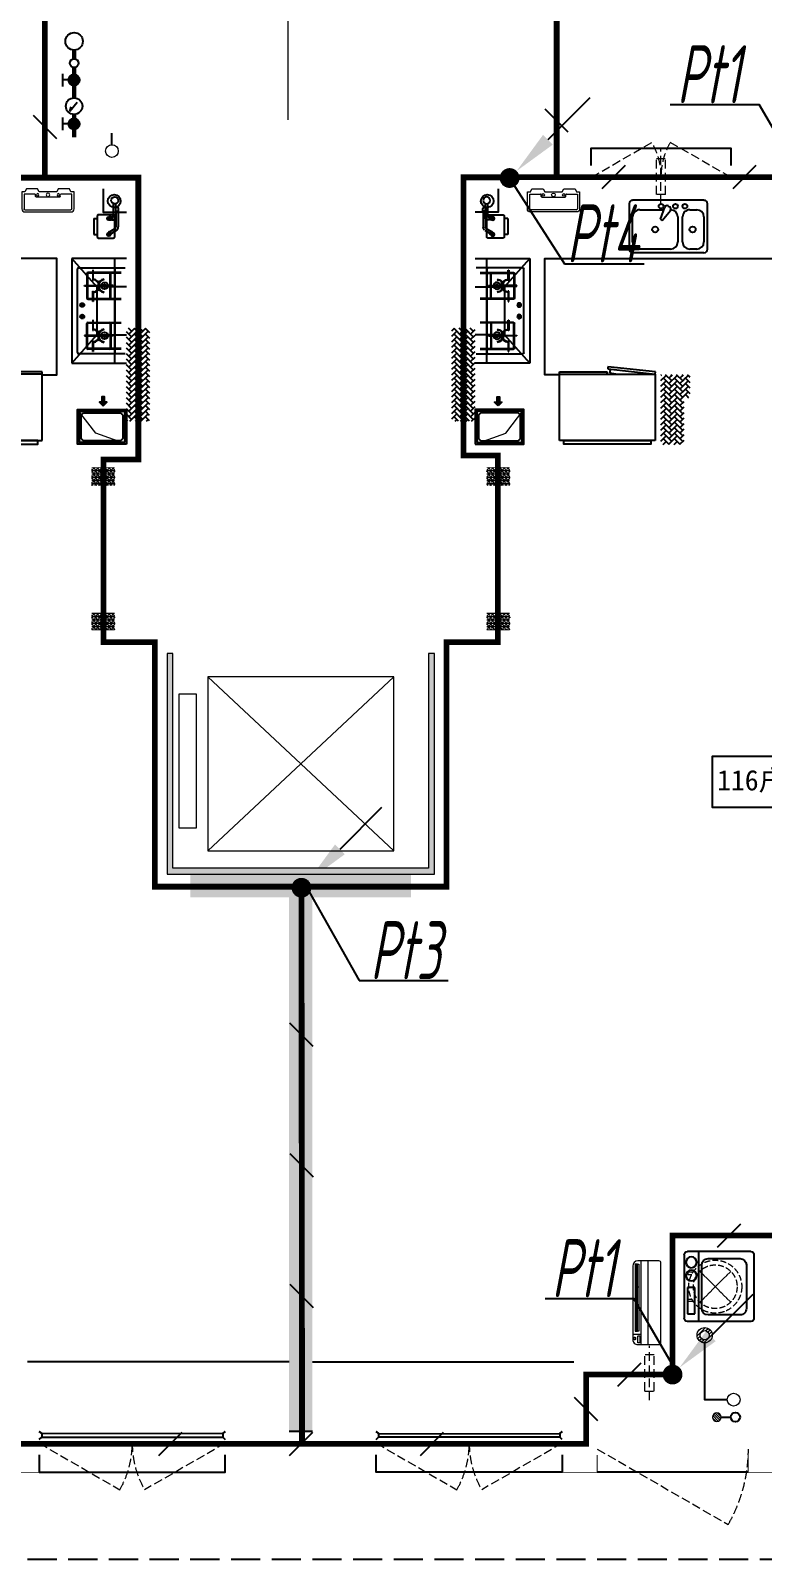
# Model space of a CAD drawing. Extents: x 3002737 to 4077523, y -995787 to -7267.
# Drawn here: x 3166313 to 3172610, y -786295 to -773133 of the extents above; entities that cross this region are included whole.
import ezdxf
from ezdxf.enums import TextEntityAlignment as Align

# ---------------------------------------------------------------- set-up
doc = ezdxf.new("R2010")
doc.units = 0
doc.header["$LTSCALE"] = 1000
doc.header["$MEASUREMENT"] = 0
for name, pattern in [('$1$DASH', [0.35, 0.25, -0.1]), ('CENTER2', [1.125, 0.75, -0.125, 0.125, -0.125]), ('DASH', [0.35, 0.25, -0.1]), ('HIDDEN', [0.375, 0.25, -0.125])]:
    doc.linetypes.add(name, pattern=pattern)
doc.layers.get('0').update_dxf_attribs({"linetype": 'CONTINUOUS'})
for name, color, linetype in [('!!电气', 1, 'CONTINUOUS'), ('3-栏杆1', 252, 'CONTINUOUS'), ('3.5方案汇报，与郭总、侯月琴确定户型_t8$0$2020.03.04 -1安徽标准化洋房户型(UA）_t8_t8$0$看线', 154, 'CONTINUOUS'), ('AH-FURNITURE', 1, 'CONTINUOUS'), ('DIM-照明', 7, 'CONTINUOUS'), ('IP-bath&kitchen-JOHNSON', 4, 'CONTINUOUS'), ('LVTRY', 252, 'CONTINUOUS'), ('LWIRE', 4, 'CONTINUOUS'), ('SHTLN', 4, 'CONTINUOUS'), ('VPIPE-中水', 122, 'CONTINUOUS'), ('VPIPE-凝结', 150, 'CONTINUOUS'), ('VPIPE-给水', 3, 'TG_J'), ('WIRE-接地', 2, 'CONTINUOUS'), ('保温', 6, 'CONTINUOUS'), ('卫生间', 6, 'CONTINUOUS'), ('建筑-排气道', 252, 'CONTINUOUS'), ('污水', 3, 'CONTINUOUS'), ('看线', 185, 'CONTINUOUS'), ('给水', 4, 'CONTINUOUS')]:
    doc.layers.add(name, color=color, linetype=linetype)
for name, color, linetype, lineweight in [('3.5方案汇报，与郭总、侯月琴确定户型_t8$0$STAIR', 2, 'CONTINUOUS', 18), ('EQUIP_地漏', 7, 'CONTINUOUS', 18), ('PUB_HATCH', 8, 'CONTINUOUS', 9), ('STAIR', 252, 'CONTINUOUS', 20), ('VPIPE-废水', 31, 'TG_F', 18), ('WINDOW', 146, 'CONTINUOUS', 20), ('填充', 251, 'CONTINUOUS', 5), ('平面-空调室内机', 176, 'CONTINUOUS', 9), ('平面-空调预留孔', 252, 'CONTINUOUS', 15), ('立面-洞口示意', 252, 'CONTINUOUS', 13), ('粉刷', 251, 'CONTINUOUS', 9)]:
    doc.layers.add(name, color=color, linetype=linetype, lineweight=lineweight)
doc.styles.add('DIM_FONT', font='SIMPLEX', dxfattribs={"width": 0.7, "bigfont": 'GBCBIG'})
doc.styles.add('HZTXT', font='gbeitc.shx', dxfattribs={"width": 0.8, "height": 400, "bigfont": 'hztxt.shx'})
doc.styles.get("Standard").update_dxf_attribs({"font": 'gbenor.shx', "bigfont": 'gbcbig.shx'})
doc.styles.add('TG_LINETYPE', font='SIMPLEX', dxfattribs={"width": 0.8, "height": 3, "bigfont": 'HZTXT'})
doc.styles.add('黑体', font='simhei.ttf')
doc.linetypes.add('TG_F', pattern='A,2,-0.3,["F",TG_LINETYPE,S=0.1,R=0,X=-0.23,Y=-0.15],0', length=2.3)
doc.linetypes.add('TG_J', pattern='A,2,-0.22,["J",TG_LINETYPE,S=0.1,R=0,X=-0.18,Y=-0.15],0', length=2.22)
pattern_1 = [(45, (0, 0), (0, 47.4157523), [100.584, -33.528]), (135, (23.708, 23.708), (3e-15, 47.4157523), [100.584, -33.528])]
pattern_2 = [(90, (0, 0), (-16.49778, 1e-15), [9.525, -19.05]), (210, (0, 0), (8.24889, -14.2874966), [9.525, -19.05]), (150, (6e-16, 9.525), (-8.24889, -14.2874966), [9.525, -19.05])]

# ---------------------------------------------------------------- blocks, each defined once
blk = doc.blocks.new('rtyg7uyhg')
at = {"layer": 'LVTRY'}
for p, q in [((193590, 45458), (193590, 45069)), ((194235, 45489), (193621, 45489)), ((193896, 45430), (193858, 45326)), ((193926, 45440), (193940, 45432)), ((194265, 45069), (194265, 45458)), ((193621, 45131), (193621, 45346)), ((193682, 45407), (193888, 45407)), ((193858, 45326), (193875, 45316)), ((193875, 45316), (193946, 45401)), ((194010, 45346), (194010, 45131)), ((194051, 45131), (194051, 45346)), ((194112, 45407), (194173, 45407)), ((194235, 45346), (194235, 45131)), ((193621, 45039), (194235, 45039)), ((193948, 45069), (193682, 45069)), ((194173, 45069), (194112, 45069))]:
    blk.add_line(p, q, dxfattribs=at)
for centre, radius in [((193866, 45438), 20.5), ((193989, 45438), 20.5), ((194071, 45438), 20.5), ((193815, 45238), 25.6), ((194137, 45238), 25.6)]:
    blk.add_circle(centre, radius, dxfattribs=at)
for centre, radius, start, end in [((193621, 45458), 30.7, 90, 180), ((193916, 45423), 20.5, 60, 159.4623), ((193930, 45414), 20.5, 320.5377, 60), ((194235, 45458), 30.7, 360, 90), ((193682, 45346), 61.4, 90, 180), ((193948, 45346), 61.4, 360, 90), ((194112, 45346), 61.4, 90, 180), ((194173, 45346), 61.4, 360, 90), ((193621, 45069), 30.7, 180, 270), ((193682, 45131), 61.4, 180, 270), ((193948, 45131), 61.4, 270, 360), ((194112, 45131), 61.4, 180, 270), ((194173, 45131), 61.4, 270, 360), ((194235, 45069), 30.7, 270, 360)]:
    blk.add_arc(centre, radius, start, end, dxfattribs=at)
at = {"layer": 'LVTRY', "style": 'DIM_FONT', "width": 0.8, "flags": 9}
for tag in ['YSIZE', 'XSIZE']:
    blk.add_attdef(tag, (193928, 45488), '', height=0.5, rotation=90, dxfattribs=at)
blk = doc.blocks.new('A$C60D053AF')
at = {"layer": 'AH-FURNITURE', "color": 8}
for p, q in [((233, -90), (128, -90)), ((233, -110), (128, -110)), ((193, -71), (328, -71)), ((193, -91), (328, -91)), ((245, -129), (245, -122)), ((265, -129), (265, -122)), ((342, -97), (370, -143)), ((356, -83), (384, -129)), ((255, -281), (255, -251)), ((393, -281), (393, -251)), ((255, -281), (393, -281))]:
    blk.add_line(p, q, dxfattribs=at)
for points in [[(170, -68, 1), (170, -94), (193, -94), (193, -68)], [(234, -251), (414, -251, 0.414214), (424, -241), (424, -111, 0.414214), (414, -101), (234, -101, 0.414214), (224, -111), (224, -241, 0.414214)], [(268, -122), (268, -107, 0.414214), (248, -87), (233, -87), (233, -113), (242, -113), (242, -122)], [(242, -152, 1), (268, -152), (268, -129), (242, -129)], [(384, -161, 1), (402, -143), (386, -127), (368, -145)]]:
    blk.add_lwpolyline(points, format="xyb", close=True, dxfattribs=at)
for centre, radius in [((100, -100), 30), ((255, -152), 15), ((255, -152), 10), ((393, -152), 15), ((393, -152), 10)]:
    blk.add_circle(centre, radius, dxfattribs=at)
for radius in [40, 20]:
    blk.add_arc((328, -111), radius, 45, 90, dxfattribs=at)
blk = doc.blocks.new('A-Kitchen-7')
at = {"layer": 'LVTRY'}
for p, q in [((-519, 780), (-7, 834)), ((-7, 834), (-4, 811)), ((-515, 756), (-519, 780)), ((-4, 811), (-515, 756)), ((515, 756), (-515, 756)), ((-515, 756), (-515, 40)), ((-486, 761), (-485, 756)), ((-29, 767), (-112, 756)), ((-29, 767), (-35, 806)), ((515, 780), (0, 780)), ((0, 756), (0, 780)), ((515, 756), (515, 780)), ((515, 40), (515, 756)), ((-515, 40), (515, 40))]:
    blk.add_line(p, q, dxfattribs=at)
blk.add_lwpolyline([(-469, 40), (-469, 0), (469, 0), (469, 40)], close=True, dxfattribs=at)
blk = doc.blocks.new('FRSDFDGDGDRGDR')
at = {"layer": '平面-空调预留孔', "color": 252}
for p, q in [((699612, 775044), (699612, 775441)), ((699619, 775448), (699746, 775448)), ((699746, 775448), (699746, 775355)), ((699720, 775342), (699720, 775143)), ((699727, 775349), (699740, 775349)), ((699746, 775037), (699619, 775037)), ((699727, 775136), (699740, 775136)), ((699746, 775130), (699746, 775037))]:
    blk.add_line(p, q, dxfattribs=at)
blk.add_lwpolyline([(699766, 775167), (699793, 775154), (699793, 775057), (699766, 775044), (699766, 775018), (699619, 775018, -0.414214), (699593, 775044), (699593, 775441, -0.414214), (699619, 775468), (699766, 775468), (699766, 775441), (699793, 775428), (699793, 775332), (699766, 775318)], format="xyb", close=True, dxfattribs=at)
for centre, radius in [((699740, 775332), 10.6), ((699740, 775243), 15.8), ((699740, 775154), 10.6)]:
    blk.add_circle(centre, radius, dxfattribs=at)
for centre, start, end in [((699619, 775441), 90, 180), ((699727, 775342), 90, 180), ((699740, 775355), 270, 360), ((699727, 775143), 180, 270), ((699619, 775044), 180, 270), ((699740, 775130), 0, 90)]:
    blk.add_arc(centre, 6.6, start, end, dxfattribs=at)
blk = doc.blocks.new('*U153')
h = blk.add_hatch(color=5)
h.set_gradient(color1=(0, 0, 255), rotation=180, tint=1)
h.paths.add_polyline_path([(0, 0), (-6.35, -6.35), (-6.35, -2.159), (-15, -2.159), (-15, 2.159), (-6.35, 2.159), (-6.35, 6.35)])
at = {"color": 0, "linetype": 'Continuous'}
blk.add_lwpolyline([(0, 0), (-6.35, -6.35), (-6.35, -2.159), (-15, -2.159), (-15, 2.159), (-6.35, 2.159), (-6.35, 6.35)], close=True, dxfattribs=at)
blk = doc.blocks.new('GDGDRGDRGRD')
at = {"layer": 'PUB_HATCH'}
blk.add_hatch(color=252, dxfattribs=at).paths.add_polyline_path([(430320, 370174), (430320, 370444), (430180, 370444), (430180, 370429), (430285, 370429), (430305, 370409), (430305, 370209), (430285, 370189), (429965, 370189), (429945, 370209), (429945, 370409), (429965, 370429), (430070, 370429), (430070, 370444), (429930, 370444), (429930, 370174)])
at = {"layer": 'LVTRY', "color": 251}
for p, q in [((430081, 371515), (429865, 371758)), ((430335, 371758), (429865, 371758)), ((429865, 371758), (429865, 370858)), ((430235, 370858), (430235, 371758)), ((430335, 371515), (430081, 371515)), ((430081, 371515), (430081, 371100)), ((429865, 370858), (430081, 371100)), ((430081, 371100), (430335, 371100)), ((429865, 370858), (430335, 370858))]:
    blk.add_line(p, q, dxfattribs=at)
at = {"layer": 'LVTRY'}
for p, q in [((429915, 370948), (429915, 371668)), ((429925, 371678), (430325, 371678)), ((429995, 371628), (429995, 371418)), ((430000, 371628), (430000, 371418)), ((430290, 371638), (430005, 371638)), ((430290, 371633), (430005, 371633)), ((430045, 371658), (430045, 371568)), ((430050, 371658), (430045, 371658)), ((430050, 371568), (430050, 371658)), ((430195, 371418), (430195, 371628)), ((430200, 371418), (430200, 371628)), ((430235, 371668), (430235, 370948)), ((429975, 371526), (430102, 371526)), ((429975, 371521), (429975, 371526)), ((430102, 371521), (429975, 371521)), ((430045, 371568), (430050, 371568)), ((430045, 371388), (430045, 371478)), ((430045, 371478), (430050, 371478)), ((430050, 371478), (430050, 371388)), ((430220, 371526), (430092, 371526)), ((430092, 371526), (430092, 371521)), ((430092, 371521), (430220, 371521)), ((430102, 371526), (430102, 371521)), ((430220, 371521), (430220, 371526)), ((430235, 371100), (430235, 371515)), ((429935, 371358), (429974, 371358)), ((429955, 371339), (429955, 371378)), ((430005, 371413), (430290, 371413)), ((430005, 371408), (430290, 371408)), ((430050, 371388), (430045, 371388)), ((429935, 371258), (429974, 371258)), ((429955, 371239), (429955, 371278)), ((429995, 370988), (429995, 371198)), ((430000, 370988), (430000, 371198)), ((430005, 371208), (430290, 371208)), ((430005, 371203), (430290, 371203)), ((430045, 371228), (430045, 371138)), ((430050, 371228), (430045, 371228)), ((430050, 371138), (430050, 371228)), ((430195, 371198), (430195, 370988)), ((430200, 371198), (430200, 370988)), ((430102, 371096), (429975, 371096)), ((429975, 371096), (429975, 371091)), ((429975, 371091), (430102, 371091)), ((430045, 371138), (430050, 371138)), ((430092, 371091), (430092, 371096)), ((430092, 371096), (430220, 371096)), ((430220, 371091), (430092, 371091)), ((430102, 371091), (430102, 371096)), ((430220, 371096), (430220, 371091)), ((430325, 370938), (429925, 370938)), ((430290, 370983), (430005, 370983)), ((430290, 370978), (430005, 370978)), ((430045, 370958), (430045, 371048)), ((430045, 371048), (430050, 371048)), ((430050, 370958), (430045, 370958)), ((430050, 371048), (430050, 370958))]:
    blk.add_line(p, q, dxfattribs=at)
at = {"layer": 'LVTRY', "color": 252}
for p, q in [((430070, 370429), (430070, 370444)), ((430180, 370429), (430180, 370444))]:
    blk.add_line(p, q, dxfattribs=at)
at = {"layer": 'LVTRY'}
blk.add_lwpolyline([(429609, 370758), (429735, 370758), (429735, 371758), (427635, 371758)], dxfattribs=at)
at = {"layer": 'LVTRY', "color": 252}
for points in [[(430335, 370159), (429915, 370159), (429915, 370459), (430335, 370459)], [(430320, 370174), (429930, 370174), (429930, 370444), (430320, 370444)], [(429965, 370429), (430285, 370429), (430305, 370409), (430305, 370209), (430285, 370189), (429965, 370189), (429945, 370209), (429945, 370409), (429965, 370429)]]:
    blk.add_lwpolyline(points, close=True, dxfattribs=at)
at = {"layer": 'LVTRY'}
for centre, radius in [((430147, 371523), 29.7), ((430147, 371523), 11.7), ((429955, 371358), 17), ((429955, 371258), 17), ((430147, 371093), 29.7), ((430147, 371093), 11.7)]:
    blk.add_circle(centre, radius, dxfattribs=at)
for centre, radius, start, end in [((429925, 371668), 10, 90, 180), ((430005, 371628), 10, 90, 180), ((430005, 371628), 5, 90, 180), ((430047, 371523), 56.7, 2.2742, 87.7258), ((430147, 371523), 56.7, 92.2742, 177.7258), ((430190, 371628), 10, 0, 90), ((430190, 371628), 5, 0, 90), ((430225, 371668), 10, 0, 90), ((430047, 371523), 52.2, 2.4704, 87.5296), ((430047, 371523), 56.7, 272.2742, 357.7258), ((430047, 371523), 52.2, 272.4704, 357.5296), ((430147, 371523), 56.7, 182.2742, 267.7258), ((430147, 371523), 52.2, 92.4704, 177.5296), ((430147, 371523), 52.2, 182.4704, 267.5296), ((430005, 371418), 10, 180, 270), ((430005, 371418), 5, 180, 270), ((430190, 371418), 5, 270, 0), ((430190, 371418), 10, 270, 0), ((430005, 371198), 10, 90, 180), ((430005, 371198), 5, 90, 180), ((430190, 371198), 10, 0, 90), ((430190, 371198), 5, 0, 90), ((430047, 371093), 56.7, 2.2742, 87.7258), ((430047, 371093), 52.2, 2.4704, 87.5296), ((430047, 371093), 56.7, 272.2742, 357.7258), ((430047, 371093), 52.2, 272.4704, 357.5296), ((430147, 371093), 56.7, 92.2742, 177.7258), ((430147, 371093), 56.7, 182.2742, 267.7258), ((430147, 371093), 52.2, 92.4704, 177.5296), ((430147, 371093), 52.2, 182.4704, 267.5296), ((429925, 370948), 10, 180, 270), ((430005, 370988), 10, 180, 270), ((430005, 370988), 5, 180, 270), ((430190, 370988), 5, 270, 0), ((430190, 370988), 10, 270, 0), ((430225, 370948), 10, 270, 0)]:
    blk.add_arc(centre, radius, start, end, dxfattribs=at)
at = {"layer": '立面-洞口示意', "color": 252}
blk.add_lwpolyline([(430335, 370159), (430071, 370253), (429915, 370459)], dxfattribs=at)
at = {"xscale": -1}
blk.add_blockref('rtyg7uyhg', (622600, 326770), dxfattribs=at)
at = {"xscale": -1, "rotation": 270}
blk.add_blockref('FRSDFDGDGDRGDR', (-345583, -327434), dxfattribs=at)
at = {"rotation": 270}
blk.add_blockref('A$C60D053AF', (430335, 372358), dxfattribs=at)
at = {"layer": 'LVTRY', "color": 1, "extrusion": (0, 0, -1), "xscale": -0.7999999999883585, "yscale": 0.7999999999883585, "zscale": -0.7999999999883585}
blk.add_blockref('A-Kitchen-7', (-429197, 370159), dxfattribs=at)
at = {"layer": '建筑-排气道', "xscale": -5, "yscale": 5, "zscale": 5, "rotation": 90}
blk.add_blockref('*U153', (430135, 370491), dxfattribs=at)
blk = doc.blocks.new('GDFGDGRD')
at = {"layer": '保温', "linetype": 'ByBlock', "ltscale": 10}
h = blk.add_hatch(dxfattribs=at)
h.set_pattern_fill('AR-HBONE', color=251, scale=55)
h.set_pattern_definition(pattern_1)
h.paths.add_polyline_path([(431617, 372624), (431817, 372624), (431817, 373424), (431617, 373424)])
h = blk.add_hatch(dxfattribs=at)
h.set_pattern_fill('AR-HBONE', color=251, scale=55)
h.set_pattern_definition(pattern_1)
h.paths.add_polyline_path([(434617, 372624), (434417, 372624), (434416, 373424), (434616, 373424)])
h = blk.add_hatch(dxfattribs=at)
h.set_pattern_fill('AR-HBONE', color=251, scale=55)
h.set_pattern_definition(pattern_1)
h.paths.add_polyline_path([(429817, 372824), (429817, 373024), (429767, 373024), (429767, 372824)])
h = blk.add_hatch(dxfattribs=at)
h.set_pattern_fill('AR-HBONE', color=251, scale=55)
h.set_pattern_definition(pattern_1)
h.paths.add_polyline_path([(430018, 372424), (430017, 373024), (429817, 373024), (429818, 372424)])
at = {"layer": '保温', "linetype": 'Continuous', "ltscale": 10}
h = blk.add_hatch(dxfattribs=at)
h.set_pattern_fill('HEX', color=251, scale=10, angle=90, style=0)
h.set_pattern_definition(pattern_2)
h.paths.add_polyline_path([(431317, 372074), (431517, 372074), (431517, 372224), (431317, 372224)])
h = blk.add_hatch(dxfattribs=at)
h.set_pattern_fill('HEX', color=251, scale=10, angle=90, style=0)
h.set_pattern_definition(pattern_2)
h.paths.add_polyline_path([(434917, 372074), (434717, 372074), (434716, 372224), (434916, 372224)])
h = blk.add_hatch(dxfattribs=at)
h.set_pattern_fill('HEX', color=251, scale=10, angle=90, style=0)
h.set_pattern_definition(pattern_2)
h.paths.add_polyline_path([(431317, 370824), (431517, 370824), (431517, 370974), (431317, 370974)])
h = blk.add_hatch(dxfattribs=at)
h.set_pattern_fill('HEX', color=251, scale=10, angle=90, style=0)
h.set_pattern_definition(pattern_2)
h.paths.add_polyline_path([(434917, 370824), (434717, 370824), (434716, 370974), (434916, 370974)])
h = blk.add_hatch(dxfattribs=at)
h.set_pattern_fill('HEX', color=251, scale=10, angle=90, style=0)
h.set_pattern_definition([(90, (-70765.891, -151624.736), (-16.49778, 1e-15), [9.525, -19.05]), (210, (-70765.891, -151624.736), (8.24889, -14.2874966), [9.525, -19.05]), (150, (-70765.891, -151615.211), (-8.24889, -14.2874966), [9.525, -19.05])])
h.paths.add_polyline_path([(434067, 368524), (434067, 368724), (432167, 368724), (432167, 368524)])
h = blk.add_hatch(dxfattribs=at)
h.set_pattern_fill('HEX', color=251, scale=10, angle=90, style=0)
h.set_pattern_definition([(90, (-70765.891, -152124.736), (-16.49778, 1e-15), [9.525, -19.05]), (210, (-70765.891, -152124.736), (8.24889, -14.2874966), [9.525, -19.05]), (150, (-70765.891, -152115.211), (-8.24889, -14.2874966), [9.525, -19.05])])
h.paths.add_polyline_path([(433017, 363924), (433217, 363924), (433217, 368524), (433017, 368524)])
at = {"layer": '保温', "color": 251, "linetype": 'ByBlock', "ltscale": 10}
blk.add_line((433017, 363924), (433217, 363924), dxfattribs=at)
blk = doc.blocks.new('ASDFSD')
at = {"layer": '3-栏杆1', "color": 5}
for p, q in [((681763, 334938), (681742, 334955)), ((681742, 334955), (681763, 334938)), ((681742, 334888), (681763, 334908)), ((683322, 334937), (681763, 334938)), ((681763, 334938), (681763, 334908)), ((681763, 334908), (683322, 334908)), ((683322, 334938), (683342, 334955)), ((683342, 334955), (683322, 334938)), ((683322, 334938), (683322, 334908)), ((683322, 334908), (683342, 334888)), ((683342, 334888), (683322, 334908))]:
    blk.add_line(p, q, dxfattribs=at)
blk = doc.blocks.new('dongkong')
at = {"layer": '平面-空调预留孔', "color": 8, "linetype": 'HIDDEN', "ltscale": 0.3}
for p, q in [((-603796, 210900), (-603796, 210431)), ((-603836, 210821), (-603836, 210511)), ((-603836, 210821), (-603756, 210821)), ((-603756, 210821), (-603756, 210511))]:
    blk.add_line(p, q, dxfattribs=at)
blk.add_lwpolyline([(-603756, 210511), (-603836, 210511)], dxfattribs=at)
blk = doc.blocks.new('A$C001338C2')
at = {"color": 8}
for p, q in [((0, 249), (0, 22)), ((845, 304), (55, 304)), ((109, 215), (109, 304)), ((900, 22), (900, 249)), ((22, 0), (878, 0))]:
    blk.add_line(p, q, dxfattribs=at)
at = {"color": 8, "lineweight": 5}
for p, q in [((900, 215), (0, 215)), ((865, 279), (144, 279)), ((144, 279), (144, 266)), ((387, 279), (144, 279)), ((144, 279), (144, 253)), ((144, 266), (865, 266)), ((144, 240), (144, 253)), ((144, 253), (865, 253)), ((865, 240), (144, 240)), ((387, 240), (387, 279)), ((622, 240), (387, 240)), ((865, 279), (622, 279)), ((622, 279), (622, 240)), ((865, 253), (865, 279)), ((865, 266), (865, 240)), ((900, 143), (0, 143))]:
    blk.add_line(p, q, dxfattribs=at)
at = {"color": 8}
for points in [[(89, 226), (22, 226, -0.414214), (17, 232), (17, 243, -0.414214), (22, 249), (89, 249, -0.414214), (95, 243), (95, 232, -0.414214)], [(73, 275), (57, 275, -0.414214), (51, 281), (51, 283, -0.414214), (57, 289), (73, 289, -0.414214), (79, 283), (79, 281, -0.414214)]]:
    blk.add_lwpolyline(points, format="xyb", close=True, dxfattribs=at)
for centre, radius, start, end in [((55, 249), 55, 90, 180), ((845, 249), 55, 360, 90), ((22, 22), 22, 180, 270), ((878, 22), 22, 270, 360)]:
    blk.add_arc(centre, radius, start, end, dxfattribs=at)
blk = doc.blocks.new('A$C2705576B')
at = {"layer": '给水'}
h = blk.add_hatch(color=252, dxfattribs=at)
edge = h.paths.add_edge_path()
edge.add_arc((417, -1741), 47.2, 0, 360)
h = blk.add_hatch(color=252, dxfattribs=at)
edge = h.paths.add_edge_path()
edge.add_arc((795, -1741), 47.2, 0, 360)
at = {"layer": '给水', "color": 252}
for p, q in [((363, -1645), (472, -1645)), ((417, -1741), (417, -1645)), ((601, -1768), (525, -1704)), ((525, -1704), (564, -1715)), ((740, -1645), (849, -1645)), ((795, -1741), (795, -1645))]:
    blk.add_line(p, q, dxfattribs=at)
at = {"layer": '给水', "color": 252, "const_width": 35.4}
for points in [[(499, -1741), (302, -1741)], [(903, -1741), (641, -1741)], [(1053, -1741), (978, -1741)]]:
    blk.add_lwpolyline(points, dxfattribs=at)
at = {"layer": '给水', "color": 252}
for centre, radius in [((417, -1741), 47.2), ((570, -1741), 70.8), ((795, -1741), 47.2), ((941, -1741), 37.5)]:
    blk.add_circle(centre, radius, dxfattribs=at)
blk = doc.blocks.new('$TwtSys$00000141')
at = {"color": 252}
for p, q in [((-47, 4), (-5, 46)), ((-47, 4), (-5, 46)), ((-44, -18), (18, 44)), ((-44, -18), (18, 44)), ((-33, -33), (33, 33)), ((-33, -33), (33, 33)), ((-16, -44), (44, 16)), ((-16, -44), (44, 16)), ((6, -46), (46, -6)), ((6, -46), (46, -6))]:
    blk.add_line(p, q, dxfattribs=at)
blk.add_circle((0, 0), 47, dxfattribs=at)
blk.add_circle((0, 0), 47, dxfattribs=at)
blk = doc.blocks.new('RECTANG')
for p, q in [((1, 1), (0, 1)), ((0, 1), (0, 0)), ((1, 0), (1, 1)), ((0, 0), (1, 0))]:
    blk.add_line(p, q)
blk = doc.blocks.new('洗衣机')
at = {"layer": 'LVTRY'}
for p, q in [((3790994, 243445), (3790994, 242899)), ((3791567, 243472), (3791021, 243472)), ((3791117, 243472), (3791117, 242872)), ((3791199, 243413), (3791475, 243413)), ((3791595, 242899), (3791595, 243445)), ((3791145, 242982), (3791145, 243358)), ((3791529, 243358), (3791529, 242982)), ((3791021, 242872), (3791567, 242872)), ((3791475, 242928), (3791199, 242928))]:
    blk.add_line(p, q, dxfattribs=at)
at = {"layer": 'LVTRY', "extrusion": (0, 0, -1)}
for centre, major_axis, start_param, end_param in [((3791021, 243445), (0, 27.6), -1.570796, 0), ((3791055, 243380), (0, 46.9), 3.141593, 9.424778), ((3791199, 243358), (0, 54.7), 4.712389, 6.283185), ((3791475, 243358), (0, 54.7), 0, 1.570796), ((3791567, 243445), (0, 27.6), 0, 1.570796), ((3791055, 243266), (0, 46.9), 3.141593, 9.424778), ((3791199, 242982), (0, 54.7), 3.141593, 4.712389), ((3791475, 242982), (0, 54.7), 1.570796, 3.141593), ((3791021, 242899), (0, 27.6), 3.141593, 4.712389), ((3791567, 242899), (0, 27.6), 1.570796, 3.141593)]:
    blk.add_ellipse(centre, major_axis=major_axis, ratio=0.986385, start_param=start_param, end_param=end_param, dxfattribs=at)
at = {"layer": 'LVTRY', "xscale": 63.25620569481588, "yscale": 224.5369532744355, "zscale": 64.12934308941763, "rotation": 180}
blk.add_blockref('RECTANG', (3791085, 243162), dxfattribs=at)
blk = doc.blocks.new('$TwtSys$00000543')
at = {"color": 252}
for p, q in [((-94, -9), (9, 94)), ((-9, -94), (94, 9)), ((12, 55), (42, 84)), ((40, 40), (66, 66)), ((55, 12), (84, 42)), ((-84, -42), (-55, -12)), ((-66, -66), (-40, -40)), ((-42, -84), (-12, -55))]:
    blk.add_line(p, q, dxfattribs=at)
for radius in [94, 56.4]:
    blk.add_circle((0, 0), radius, dxfattribs=at)
blk = doc.blocks.new('dnfhfn')
at = {"color": 252, "linetype": '$1$DASH', "ltscale": 0.2}
for p, q in [((102, 463, 0), (122, 463, 0)), ((102, 417, 0), (102, 463, 0)), ((122, 463, 0), (122, 429, 0)), ((353, 463, 0), (333, 463, 0)), ((333, 463, 0), (333, 429, 0)), ((353, 417, 0), (353, 463, 0))]:
    blk.add_line(p, q, dxfattribs=at)
at = {"color": 252, "linetype": '$1$DASH', "ltscale": 0.2, "elevation": 0}
for points in [[(95, 360), (95, 360), (360, 95), (360, 95)], [(360, 360), (95, 95), (95, 95), (360, 360)]]:
    blk.add_lwpolyline(points, close=True, dxfattribs=at)
at = {"color": 252, "linetype": '$1$DASH', "ltscale": 0.2}
for radius in [228, 188]:
    blk.add_circle((228, 228, 0), radius, dxfattribs=at)
blk = doc.blocks.new('A$C148B7D8E')
at = {"layer": '卫生间', "color": 252, "linetype": 'DASH'}
blk.add_lwpolyline([(16100, 14000), (16100, 15400), (7700, 15400), (7700, 10800), (7300, 10800), (7300, 10000), (900, 10000), (900, 9000), (-900, 9000), (-900, -900), (1750, -900), (1750, -2100), (23450, -2100), (23450, -900), (25100, -900)], dxfattribs=at)
blk = doc.blocks.new('A$C66B635E3')
at = {"layer": '填充'}
h = blk.add_hatch(dxfattribs=at)
h.set_pattern_fill('隔热材料02', color=252, scale=100, style=0)
h.set_pattern_definition([(0, (-1161708.397, -603838.63), (0, 50), []), (0, (-1161708.397, -603821.964), (0, 50), []), (270, (-1161664.656, -603813.333), (50, -9e-15), [5.01775, -44.98225]), (270, (-1161702.115, -603813.333), (50, -9e-15), [5.01775, -44.98225]), (90, (-1161676.603, -603847.26), (-50, 3e-15), [5.01775, -44.98225]), (90, (-1161690.17, -603847.26), (-50, 3e-15), [5.01775, -44.98225]), (180, (-1161658.373, -603855.3), (-6e-15, -50), [50.02425, 0.02425]), (135, (-1161672.33, -603852.79), (3e-15, 49.99987405), [4.268, -66.44275]), (116.56505, (-1161625.348, -603849.77), (0.00011283, 49.99993342), [2.805, -108.9985]), (116.56505, (-1161675.348, -603849.77), (0.00011283, 49.99993342), [2.805, -108.9985]), (153.43495, (-1161617.313, -603855.298), (-0.0001128, 49.9999334), [5.61, -106.1935]), (153.43495, (-1161667.313, -603855.298), (-0.0001128, 49.9999334), [5.61, -106.1935]), (63.43495, (-1161626.603, -603842.244), (-0.00011283, 49.99993342), [26.714, -85.0895]), (63.43495, (-1161676.603, -603842.244), (-0.00011283, 49.99993342), [26.714, -85.0895]), (116.56505, (-1161614.656, -603813.333), (0.00011283, 49.99993342), [2.805, -108.9985]), (116.56505, (-1161664.656, -603813.333), (0.00011283, 49.99993342), [2.805, -108.9985]), (135, (-1161665.91, -603810.824), (3e-15, 49.99987405), [4.268, -66.44275]), (153.43495, (-1161618.93, -603807.806), (-0.0001128, 49.9999334), [5.61, -106.1935]), (153.43495, (-1161668.93, -603807.806), (-0.0001128, 49.9999334), [5.61, -106.1935]), (45, (-1161700.86, -603810.824), (0, 49.99987405), [4.268, -66.44275]), (63.43495, (-1161652.115, -603813.333), (-0.00011283, 49.99993342), [2.805, -108.9985]), (63.43495, (-1161702.115, -603813.333), (-0.00011283, 49.99993342), [2.805, -108.9985]), (26.56505, (-1161647.842, -603807.806), (0.0001128, 49.9999334), [5.61, -106.1935]), (26.56505, (-1161697.842, -603807.806), (0.0001128, 49.9999334), [5.61, -106.1935]), (116.56505, (-1161640.168, -603842.244), (0.00011283, 49.99993342), [26.714, -85.0895]), (116.56505, (-1161690.168, -603842.244), (0.00011283, 49.99993342), [26.714, -85.0895]), (45, (-1161694.44, -603852.79), (0, 49.99987405), [4.268, -66.44275]), (63.43495, (-1161641.422, -603849.77), (-0.00011283, 49.99993342), [2.805, -108.9985]), (63.43495, (-1161691.422, -603849.77), (-0.00011283, 49.99993342), [2.805, -108.9985]), (26.56505, (-1161649.46, -603855.298), (0.0001128, 49.9999334), [5.61, -106.1935]), (26.56505, (-1161699.46, -603855.298), (0.0001128, 49.9999334), [5.61, -106.1935])])
h.paths.add_polyline_path([(36400, 6800), (36350, 6800), (36350, 4900), (38650, 4900), (38650, 6800), (38600, 6800), (38600, 4950), (36400, 4950)])
at = {"color": 252}
blk.add_lwpolyline([(42047, 5913), (41041, 5913), (41041, 5477), (42047, 5477)], close=True, dxfattribs=at)
at = {"color": 252, "const_width": 8}
for points in [[(34950, -100), (34950, -250), (35250, -250), (35250, -100)], [(40050, -100), (40050, -250), (39750, -250), (39750, -100)], [(41650, -100), (41650, -250), (41350, -250), (41350, -100)]]:
    blk.add_lwpolyline(points, dxfattribs=at)
at = {"layer": '3.5方案汇报，与郭总、侯月琴确定户型_t8$0$2020.03.04 -1安徽标准化洋房户型(UA）_t8_t8$0$看线', "color": 252, "ltscale": 10}
for p, q in [((37400, 700), (35150, 700)), ((37600, 700), (39850, 700))]:
    blk.add_line(p, q, dxfattribs=at)
at = {"layer": '3.5方案汇报，与郭总、侯月琴确定户型_t8$0$STAIR', "color": 252}
for p, q in [((36702, 6600), (38302, 5100)), ((38302, 6600), (36702, 5100))]:
    blk.add_line(p, q, dxfattribs=at)
for points in [[(38302, 5100), (38302, 6600), (36702, 6600), (36702, 5100)], [(36602, 5300), (36602, 6450), (36452, 6450), (36452, 5300)]]:
    blk.add_lwpolyline(points, close=True, dxfattribs=at)
at = {"layer": 'IP-bath&kitchen-JOHNSON', "color": 252}
for points in [[(35800, 10800), (35800, 10600), (36000, 10600)], [(39200, 10800), (39200, 10600), (39000, 10600)]]:
    blk.add_lwpolyline(points, dxfattribs=at)
at = {"layer": 'STAIR', "color": 252}
blk.add_line((37390, 13100), (37390, 11394), dxfattribs=at)
at = {"layer": 'VPIPE-中水', "color": 252, "linetype": 'Continuous'}
for centre in [(35895, 10695), (39105, 10695)]:
    blk.add_circle(centre, 55, dxfattribs=at)
at = {"layer": 'VPIPE-凝结', "color": 252}
blk.add_line((35875, 11180), (35875, 11278), dxfattribs=at)
at = {"layer": 'VPIPE-凝结', "color": 252, "ltscale": 0.1}
for points in [[(41170, 375), (40976, 375), (40976, 864)], [(41118, 225), (41200, 225)]]:
    blk.add_lwpolyline(points, dxfattribs=at)
at = {"layer": 'VPIPE-凝结', "color": 252}
blk.add_circle((41240, 225), 40, dxfattribs=at)
at = {"layer": 'VPIPE-废水', "color": 252}
for centre in [(35875, 11125), (41225, 375)]:
    blk.add_circle(centre, 55, dxfattribs=at)
at = {"layer": 'VPIPE-给水', "color": 252, "linetype": 'Continuous'}
blk.add_circle((35550, 12070), 75, dxfattribs=at)
at = {"layer": 'WINDOW', "color": 252, "linetype": 'DASH', "ltscale": 0.3}
for points in [[(40002, 10900), (40521, 11200, -0.131652), (40602, 10900)], [(41200, 10900), (40680, 11200, 0.131652), (40600, 10900)], [(35250, 0), (35943, -400, 0.131652), (36050, 0)], [(36850, 0), (36157, -400, -0.131652), (36050, 0)], [(38150, 0), (38843, -400, 0.131652), (38950, 0)], [(39750, 0), (39057, -400, -0.131652), (38950, 0)], [(40052, -50), (41178, -700, 0.131652), (41352, -50)]]:
    blk.add_lwpolyline(points, format="xyb", dxfattribs=at)
at = {"layer": '填充', "color": 252}
blk.add_lwpolyline([(36400, 6800), (36350, 6800), (36350, 4900), (38650, 4900), (38650, 6800), (38600, 6800), (38600, 4950), (36400, 4950)], close=True, dxfattribs=at)
at = {"layer": '看线', "color": 252, "ltscale": 0.5}
for points in [[(40000, 11000), (40000, 11150), (41200, 11150), (41200, 11000)], [(35250, -100), (35250, -250), (36850, -250), (36850, -100)], [(39750, -100), (39750, -250), (38150, -250), (38150, -100)], [(41350, -250), (40050, -250)]]:
    blk.add_lwpolyline(points, dxfattribs=at)
at = {"color": 252, "xscale": -1}
for name, p in [('A$C148B7D8E', (50100, 1100)), ('GDGDRGDRGRD', (469335, -361558)), ('GDFGDGRD', (470617, -363824)), ('ASDFSD', (721492, -334855))]:
    blk.add_blockref(name, p, dxfattribs=at)
at = {"color": 252}
for name, p in [('GDGDRGDRGRD', (-394335, -361558)), ('ASDFSD', (-646492, -334855))]:
    blk.add_blockref(name, p, dxfattribs=at)
at = {"layer": 'EQUIP_地漏', "color": 252, "xscale": 0.7000000000000001, "yscale": 0.7000000000000001, "zscale": 0.7000000000000001}
blk.add_blockref('$TwtSys$00000543', (40976, 930), dxfattribs=at)
at = {"layer": 'EQUIP_地漏', "color": 252, "xscale": 0.8, "yscale": -0.8, "zscale": 0.8, "rotation": 179.999999999993}
blk.add_blockref('$TwtSys$00000141', (41080, 225), dxfattribs=at)
at = {"layer": '平面-空调室内机', "color": 252, "ltscale": 0.3, "rotation": 180}
blk.add_blockref('dongkong', (-563196, 221571), dxfattribs=at)
at = {"layer": '平面-空调室内机', "color": 252, "ltscale": 0.3, "xscale": -1, "rotation": 180}
blk.add_blockref('dongkong', (644296, 211271), dxfattribs=at)
at = {"layer": '平面-空调预留孔', "color": 252, "xscale": 0.800000000046565, "yscale": 0.800000000046565, "zscale": 0.800000000046565, "rotation": 90.00000023343011}
blk.add_blockref('A$C001338C2', (40600, 850), dxfattribs=at)
at = {"layer": '平面-空调预留孔', "color": 252, "rotation": 89.99999999999304}
blk.add_blockref('dnfhfn', (41295, 1120, 0), dxfattribs=at)
at = {"layer": '污水', "color": 252, "rotation": 90.00000000010901}
blk.add_blockref('A$C2705576B', (33809, 10942), dxfattribs=at)
at = {"layer": '粉刷', "color": 252}
blk.add_blockref('洗衣机', (-3750194, -241822), dxfattribs=at)
at = {"color": 252, "style": '黑体'}
blk.add_text('116户型', height=175, dxfattribs=at).set_placement((41083, 5621))
blk = doc.blocks.new('$TelecSys$00000008')
blk.add_line((0.4, 0.4), (-0.4, -0.4))
blk = doc.blocks.new('$TelecSys$00000078')
for p, q in [((1.15, 1.15), (0.55, 0.55)), ((0.104, 0.104), (0.104, 0.104)), ((-0.104, -0.104), (-0.104, -0.104))]:
    blk.add_line(p, q)
at = {"const_width": 0.142}
blk.add_lwpolyline([(-0.071, 0, 1), (0.071, 0, 1)], format="xyb", close=True, dxfattribs=at)
blk.add_solid([(0.62, 0.48), (0.48, 0.62), (0.1, 0.1)])
at = {"width": 0.8, "flags": 9}
blk.add_attdef('A', (0, 0), '', height=0.00002, dxfattribs=at)

msp = doc.modelspace()

# ---------------------------------------------------------------- linework, layer by layer
at = {"layer": 'DIM-照明', "color": 7, "ltscale": 0.8}
for p, q in [((3171817.4, -773770), (3172582.8, -773770)), ((3172945.2, -774394), (3172582.8, -773770)), ((3170434.9, -774402), (3170906, -775139.4)), ((3170906, -775139.4), (3171591.9, -775139.4)), ((3168685.4, -780502.7), (3169140.7, -781310.9)), ((3169140.7, -781310.9), (3169906.1, -781310.9)), ((3170739.4, -784049.5), (3171504.8, -784049.5)), ((3171867.3, -784673.4), (3171504.8, -784049.5))]:
    msp.add_line(p, q, dxfattribs=at)
at = {"layer": 'WIRE-接地', "color": 2, "linetype": 'CENTER2', "const_width": 50}
for points in [[(3147944.3, -776193.7), (3164335.3, -776193.7), (3164335.3, -774398.5), (3166436, -774398.5), (3166436, -772397.5), (3166139.1, -772395.1), (3166139.1, -769799.7), (3172539.9, -769799.7), (3172539.9, -772297.5), (3170839.4, -772297.5), (3170839.4, -774394), (3172945.2, -774394)], [(3172945.2, -774394), (3172945.2, -775192.2), (3172945.2, -776194.6), (3181142.3, -776194.6), (3181142.3, -784097.2), (3178438.2, -784097.2), (3178438.2, -783506), (3171837, -783506), (3171837, -784703.7), (3171093.9, -784703.7), (3171093.9, -785300.3), (3166189.7, -785300.3), (3166189.7, -784699.2), (3165438, -784699.2), (3165438, -783492.4), (3158840, -783492.4), (3158840, -784099.6), (3153442.1, -784099.6)], [(3166436, -774398.5), (3167240.3, -774398.5), (3167240.3, -776826), (3166940.8, -776826), (3166940.8, -778398.8), (3167382.7, -778398.8), (3167382.7, -780502.7), (3169892.1, -780502.7), (3169892.1, -778397.6), (3170333, -778397.6), (3170333, -776791.3), (3170038.2, -776791.3), (3170038.2, -774396.3), (3170832.3, -774394.4)], [(3168643.8, -780512.6), (3168648.7, -785293.4)]]:
    msp.add_lwpolyline(points, dxfattribs=at)

# ---------------------------------------------------------------- block references
at = {"layer": '!!电气'}
msp.add_blockref('A$C66B635E3', (3131137.4, -785295.1), dxfattribs=at)
at = {"layer": 'LWIRE', "color": 4, "xscale": 600, "yscale": 600, "zscale": 600}
for p in [(3170434.9, -774402), (3168643.8, -780512.6)]:
    msp.add_blockref('$TelecSys$00000078', p, dxfattribs=at)
at = {"layer": 'LWIRE', "color": 2, "xscale": 600, "yscale": 600, "zscale": 600}
msp.add_blockref('$TelecSys$00000078', (3171837, -784703.7), dxfattribs=at)
at = {"layer": 'SHTLN', "color": 2, "xscale": 250, "yscale": 250, "zscale": 250}
for p, rotation in [((3170839.4, -773908.2), 270), ((3166436, -773960.5), 90), ((3168645.1, -781778), 270.0589805910013), ((3168646.2, -782903), 270.0589805910013), ((3172325.1, -783506), 180), ((3168647.4, -784028), 270.0589805910013), ((3171465.5, -784703.7), 180), ((3171093.9, -785002), 270), ((3167516.8, -785300.3), 180), ((3168641.8, -785300.3), 180), ((3169766.8, -785300.3), 180)]:
    msp.add_blockref('$TelecSys$00000008', p, dxfattribs=dict(at, rotation=rotation))
for p in [(3171329.8, -774394), (3172454.8, -774394)]:
    msp.add_blockref('$TelecSys$00000008', p, dxfattribs=at)

# ---------------------------------------------------------------- texts
at = {"layer": 'DIM-照明', "color": 7, "ltscale": 0.8, "style": 'HZTXT', "width": 0.7}
for s, p in [('Pt1', (3172148.2, -773508.2)), ('Pt4', (3171236.8, -774877.7)), ('Pt3', (3169539.3, -781049.2)), ('Pt1', (3171070.2, -783787.7))]:
    msp.add_text(s, height=500, dxfattribs=at).set_placement(p, align=Align.MIDDLE)

doc.saveas('drawing.dxf')
